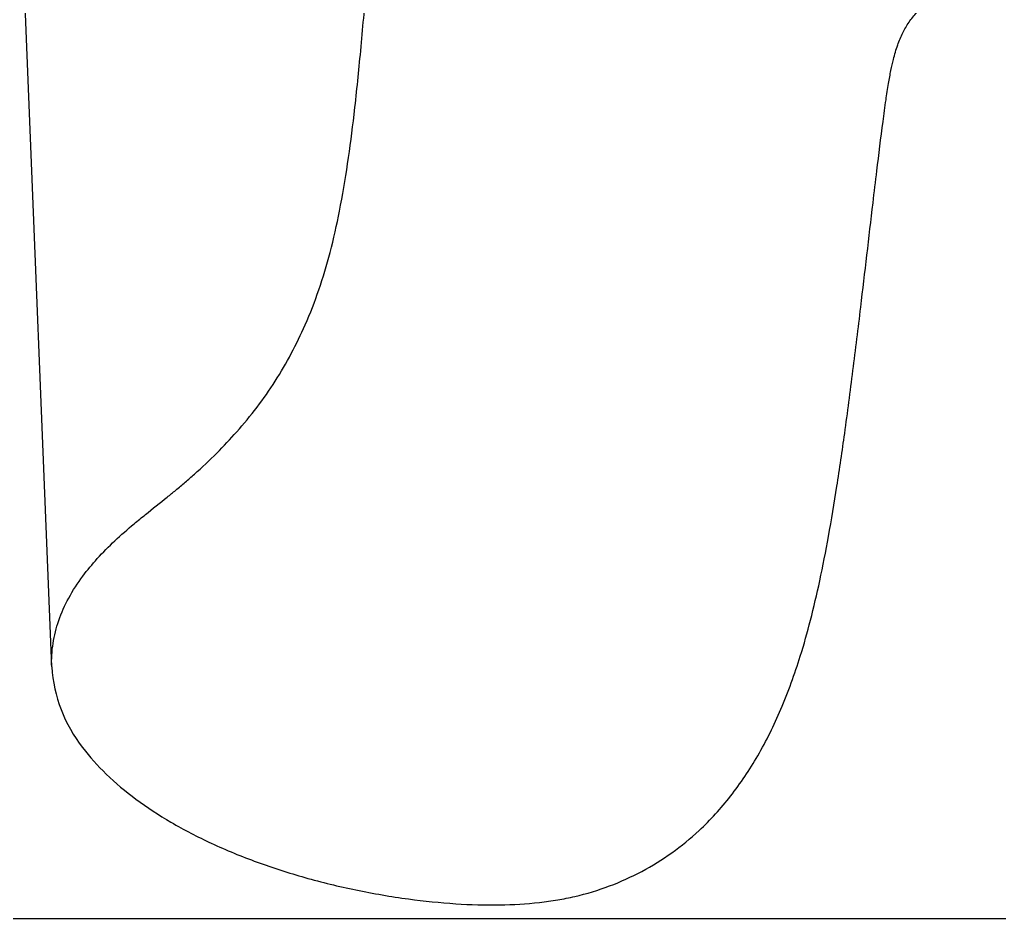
# Model space of a CAD drawing. Header units: millimetres. Extents: x 0 to 1863, y -681 to 0.
# Drawn here: x 814.5 to 1014.3, y -366.7 to -183.3 of the extents above; entities that cross this region are included whole.
import ezdxf

# ---------------------------------------------------------------- set-up
doc = ezdxf.new("R2010")
doc.units = ezdxf.units.MM
doc.header["$MEASUREMENT"] = 0
doc.layers.add('Make2D$hidden$lines', color=7, linetype='Continuous', true_color=0xffffff)
doc.layers.add('Make2D$visible$lines', color=178, linetype='Continuous', true_color=0x000000)

msp = doc.modelspace()

# ---------------------------------------------------------------- linework, layer by layer
at = {"layer": 'Make2D$hidden$lines'}
msp.add_open_spline([(821.06, -315.36), (821, -313.77), (821.19, -310.56), (822.39, -305.81), (824.47, -301.2), (827.19, -297), (830.41, -293.12), (833.93, -289.58), (837.28, -286.66), (840.87, -283.73), (843.72, -281.47), (846.44, -279.28), (848.29, -277.72), (851.12, -275.25), (854.69, -271.89), (858.98, -267.35), (862.99, -262.47), (867.96, -255.34), (872.21, -247.31), (875.67, -238.4), (877.98, -230.64), (879.91, -222.05), (881.49, -212.66), (882.86, -202.02), (884.07, -190.17), (885.41, -174.79), (886.44, -161.42), (887.41, -149.46), (887.96, -143.29), (888.49, -138.34), (888.92, -135.12), (889.45, -132.24), (890.3, -129.64), (891.24, -127.79), (892.43, -126.23), (893.97, -124.82), (895.98, -123.53), (898.47, -122.36), (900.98, -121.43), (902.97, -120.8), (904.35, -120.39), (905.1, -120.17), (905.51, -120.06), (905.59, -120.04), (905.7, -120), (905.93, -119.92), (906.59, -119.62), (907.19, -119.11), (907.58, -118.47), (907.73, -118.14), (907.84, -117.8), (907.89, -117.49), (907.91, -117.27), (907.91, -113.68), (907.93, -96.18), (907.95, -78.68), (907.96, -64.62), (907.95, -64.1), (907.83, -63.27), (907.36, -62.01), (906.72, -61.06), (905.67, -60.03), (904.53, -59.34), (903.2, -58.97), (902.4, -58.88), (901.95, -58.87), (901.78, -58.88), (901.19, -58.9), (899.86, -58.96), (897.72, -59.05), (895.18, -59.18), (891.63, -59.37), (881.76, -59.98), (869.66, -61.05), (856.36, -62.79), (850.21, -63.79), (847.21, -64.34)], degree=3, knots=[0, 0, 0, 0, 2.032832, 4.066655, 6.193424, 8.442075, 10.416314, 12.580964, 14.792806, 16.060433, 18.465795, 19.419703, 20.492604, 21.540716, 24.201876, 26.714563, 29.480462, 32.219581, 37.749981, 40.989229, 44.357271, 48.026405, 52.173452, 56.455467, 61.660085, 67.317079, 76.071119, 78.70791, 82.561405, 83.940272, 85.033133, 86.691755, 87.653418, 88.503782, 89.318574, 90.139071, 91.145209, 92.348117, 93.633726, 94.542225, 95.002736, 95.463606, 95.528441, 95.542853, 95.573108, 95.671007, 95.849803, 96.493222, 96.649494, 96.8045, 96.947093, 97.099331, 97.206475, 97.228378, 101.666367, 119.434375, 119.468981, 119.539326, 120.089948, 120.536597, 121.236647, 121.527601, 122.403674, 122.902289, 123.285568, 123.424076, 123.466529, 123.50758, 124.168144, 125.15876, 126.235147, 127.393374, 129.680695, 138.797452, 142.837495, 146.714666, 146.714666, 146.714666, 146.714666], dxfattribs=at)
at = {"layer": 'Make2D$visible$lines'}
msp.add_line((821.06, -315.39), (811.62, -80.7), dxfattribs=at)
msp.add_lwpolyline([(628.64, -366.69), (1182.33, -366.69), (1182.33, 0), (628.64, 0)], close=True, dxfattribs=at)
msp.add_arc((850.46, -313.53), 29.46, 183.6196, 218.4001, dxfattribs=at)
msp.add_open_spline([(827.37, -331.82), (828.82, -333.76), (832.22, -337.53), (838.3, -342.62), (845.51, -347.31), (853.8, -351.6), (862.94, -355.34), (872.81, -358.5), (883.12, -361.01), (893.42, -362.78), (903.22, -363.79), (912.16, -364.06), (919.1, -363.67), (924.2, -362.96), (929.01, -361.99), (934.83, -360.23), (941.48, -357.24), (947.62, -353.43), (953.8, -348.37), (959.78, -341.78), (965.35, -333.43), (970.09, -323.82), (973.44, -314.47), (975.92, -305.67), (977.82, -297.53), (979.6, -288.41), (981.27, -278.38), (982.91, -267.09), (984.5, -254.91), (986.41, -239.23), (987.98, -225.65), (989.48, -213.03), (990.35, -206.02), (991.15, -200.07), (991.68, -196.59), (992.18, -193.84), (992.76, -191.2), (993.5, -188.62), (994.55, -186.06), (995.86, -183.83), (997.37, -181.94), (999.09, -180.27), (1001.31, -178.49), (1003.66, -176.89), (1006.19, -175.3), (1007.89, -174.26), (1009, -173.58), (1009.32, -173.38), (1009.54, -173.23), (1009.8, -173.01), (1010.08, -172.73), (1010.35, -172.4), (1010.65, -171.98), (1010.94, -171.43), (1011.25, -170.67), (1011.41, -169.96), (1011.45, -169.45), (1011.61, -166.12), (1011.76, -162.88), (1011.91, -159.66)], degree=3, knots=[0, 0, 0, 0, 3.073761, 6.430844, 10.054418, 13.988153, 18.277539, 22.602803, 27.147796, 31.758412, 35.871272, 39.664867, 43.110188, 44.692726, 46.207475, 49.341353, 52.403949, 55.456778, 58.506343, 62.526025, 66.737865, 71.224765, 76.128679, 79.337446, 82.842599, 86.746423, 91.146321, 95.766144, 101.241275, 106.762315, 115.836783, 118.612461, 122.917534, 124.816912, 126.237474, 127.394315, 128.367646, 129.664207, 130.808362, 131.871562, 132.948894, 133.872907, 134.913864, 136.561425, 137.483613, 138.713871, 139.099497, 139.128713, 139.193797, 139.433679, 139.568385, 139.699997, 139.971649, 140.222988, 140.491712, 141.008562, 141.140966, 141.143472, 145.251545, 145.251545, 145.251545, 145.251545], dxfattribs=at)

doc.saveas('drawing.dxf')
